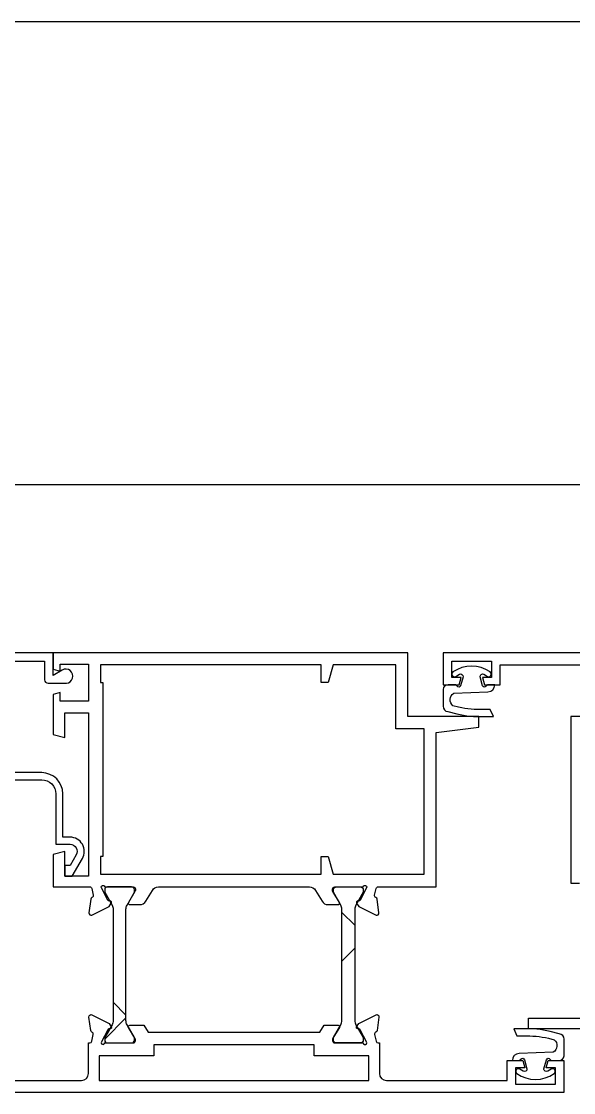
# Model space of a CAD drawing. Header units: metres. Extents: x 2762 to 3725, y 1252 to 2550.
# Drawn here: x 3027.2 to 3105, y 2245.6 to 2396.6 of the extents above; entities that cross this region are included whole.
import ezdxf

# ---------------------------------------------------------------- set-up
doc = ezdxf.new("R2010")
doc.units = ezdxf.units.M
for name, color, linetype in [('1', 1, 'Continuous'), ('10', 1, 'Continuous'), ('型材', 1, 'Continuous'), ('胶条', 6, 'Continuous'), ('隔热条', 3, 'Continuous')]:
    doc.layers.add(name, color=color, linetype=linetype)

msp = doc.modelspace()

# ---------------------------------------------------------------- hatches: boundary and pattern name
at = {"layer": '隔热条'}
h = msp.add_hatch(dxfattribs=at)
h.set_pattern_fill('ANSI38', scale=5)
h.paths.add_polyline_path([(3074.13, 2271.41, -0.13), (3074.29, 2272), (3074.42, 2272.24), (3074.4, 2272.28, -0.58), (3074.56, 2272.58), (3074.63, 2272.59), (3075.33, 2273.81), (3075.33, 2274.17, 0.41), (3074.93, 2274.57), (3071.53, 2274.57, 0.41), (3071.13, 2274.17), (3071.13, 2273.81), (3071.68, 2272.85), (3071.97, 2272.37, -0.09), (3072, 2272.31), (3072.17, 2272, -0.13), (3072.33, 2271.41), (3072.33, 2255.73, -0.13), (3072.17, 2255.13), (3071.99, 2254.83, -0.09), (3071.97, 2254.76), (3071.68, 2254.29), (3071.13, 2253.33), (3071.13, 2252.97, 0.41), (3071.52, 2252.57), (3074.94, 2252.57, 0.41), (3075.33, 2252.97), (3075.33, 2253.33), (3074.63, 2254.55), (3074.56, 2254.55, -0.58), (3074.4, 2254.86), (3074.42, 2254.9), (3074.29, 2255.13, -0.13), (3074.13, 2255.73)])
h.paths.add_polyline_path([(3040.09, 2255.73, -0.13), (3039.93, 2255.13), (3039.79, 2254.9), (3039.82, 2254.86, -0.58), (3039.66, 2254.55), (3039.59, 2254.55), (3038.89, 2253.33), (3038.89, 2252.97, 0.41), (3039.28, 2252.57), (3042.69, 2252.57, 0.41), (3043.09, 2252.97), (3043.09, 2253.33), (3042.53, 2254.29), (3042.25, 2254.76, -0.09), (3042.22, 2254.83), (3042.05, 2255.13, -0.13), (3041.89, 2255.73), (3041.89, 2271.41, -0.13), (3042.05, 2272), (3042.22, 2272.31, -0.09), (3042.25, 2272.37), (3042.53, 2272.85), (3043.09, 2273.81), (3043.09, 2274.17, 0.41), (3042.69, 2274.57), (3039.29, 2274.57, 0.41), (3038.89, 2274.17), (3038.89, 2273.81), (3039.59, 2272.59), (3039.66, 2272.58, -0.58), (3039.82, 2272.28), (3039.79, 2272.24), (3039.93, 2272, -0.13), (3040.09, 2271.41)])

# ---------------------------------------------------------------- linework, layer by layer
for points in [[(3012.81, 2306.37), (3030.41, 2306.37), (3030.41, 2303.77, 0.41), (3030.91, 2303.27), (3033.49, 2303.27, 1.25), (3032.91, 2305.13), (3031.61, 2304.38), (3031.61, 2307.57), (3009.61, 2307.57)], [(3130.61, 2307.57), (3086.61, 2307.57), (3086.61, 2303.07), (3088.85, 2303.07), (3089.11, 2304.07), (3087.81, 2304.07), (3087.81, 2306.37), (3093.41, 2306.37), (3093.41, 2304.07), (3092.14, 2304.07), (3092.41, 2303.07), (3094.61, 2303.07), (3094.61, 2305.87), (3107.61, 2305.87, -0.41)], [(3019.61, 2289.67), (3030.01, 2289.67, -0.41), (3032.01, 2287.67), (3032.01, 2280.57), (3034.01, 2280.57, -0.58), (3034.87, 2279.07), (3034.01, 2277.57), (3033.26, 2277.57), (3033.26, 2276.07), (3034.3, 2276.07), (3035.74, 2278.57, 0.58), (3034.01, 2281.57), (3033.01, 2281.57), (3033.01, 2287.67, 0.41), (3030.01, 2290.67), (3019.61, 2290.67, 0.41)], [(3017.61, 2247.27), (3035.61, 2247.27, 0.41), (3036.61, 2248.27), (3036.61, 2252.57), (3036.78, 2252.57, 0.35), (3037.07, 2252.8), (3037.28, 2253.74, 0.36), (3037.1, 2254.08, -0.27), (3036.92, 2254.32), (3036.67, 2256.22, -0.59), (3037.09, 2256.54), (3039.52, 2255.33), (3039.82, 2254.86, -0.58), (3039.66, 2254.55), (3039.48, 2254.54, 0.27), (3039.32, 2254.43), (3038.43, 2252.73, 1.21), (3038.89, 2252.57), (3042.91, 2252.57, 0.41), (3043.21, 2252.87), (3043.21, 2253.08, 0.14), (3043.16, 2253.24), (3042.25, 2254.76, -0.58), (3042.42, 2255.07), (3044.4, 2255.07), (3045, 2254.07), (3069.22, 2254.07), (3069.82, 2255.07), (3071.8, 2255.07, -0.58), (3071.97, 2254.76), (3071.05, 2253.24, 0.14), (3071.01, 2253.08), (3071.01, 2252.87, 0.41), (3071.31, 2252.57), (3075.32, 2252.57, 1.21), (3075.79, 2252.73), (3074.9, 2254.43, 0.27), (3074.73, 2254.54), (3074.56, 2254.55, -0.58), (3074.4, 2254.86), (3074.7, 2255.33), (3077.13, 2256.54, -0.59), (3077.55, 2256.22), (3077.3, 2254.32, -0.27), (3077.12, 2254.08, 0.36), (3076.94, 2253.74), (3077.15, 2252.8, 0.35), (3077.44, 2252.57), (3077.61, 2252.57), (3077.61, 2248.27, 0.41), (3078.61, 2247.27), (3095.61, 2247.27), (3095.61, 2250.07), (3097.84, 2250.07), (3098.11, 2249.07), (3096.81, 2249.07), (3096.81, 2246.77), (3102.41, 2246.77), (3102.41, 2249.07), (3101.12, 2249.07), (3101.39, 2250.07), (3103.61, 2250.07), (3103.61, 2245.57), (3009.61, 2245.57)], [(3108.11, 2254.57), (3098.61, 2254.57), (3098.61, 2256.07), (3109.31, 2256.07, -0.41)]]:
    msp.add_lwpolyline(points, format="xyb")
msp.add_lwpolyline([(3039.52, 2271.81), (3039.82, 2272.28, 0.58), (3039.66, 2272.58), (3039.48, 2272.59, -0.27), (3039.32, 2272.7), (3038.43, 2274.41, -1.21), (3038.89, 2274.57), (3042.91, 2274.57, -0.41), (3043.21, 2274.27), (3043.21, 2274.05, -0.14), (3043.16, 2273.9), (3042.25, 2272.37, 0.58), (3042.42, 2272.07), (3043.83, 2272.07, 0.26), (3044.69, 2272.55), (3045.61, 2274.08, -0.26), (3046.47, 2274.57), (3067.75, 2274.57, -0.26), (3068.6, 2274.08), (3069.53, 2272.55, 0.26), (3070.38, 2272.07), (3071.8, 2272.07, 0.58), (3071.97, 2272.37), (3071.05, 2273.9, -0.14), (3071.01, 2274.05), (3071.01, 2274.27, -0.41), (3071.31, 2274.57), (3075.32, 2274.57, -1.21), (3075.79, 2274.41), (3074.9, 2272.7, -0.27), (3074.73, 2272.59), (3074.56, 2272.58, 0.58), (3074.4, 2272.28), (3074.7, 2271.81), (3077.13, 2270.6, 0.59), (3077.55, 2270.91), (3077.3, 2272.82, 0.27), (3077.12, 2273.05, -0.36), (3076.94, 2273.4), (3077.15, 2274.33, -0.35), (3077.44, 2274.57), (3085.61, 2274.57), (3085.61, 2296.33), (3091.61, 2297.07), (3091.61, 2298.57), (3081.61, 2298.57), (3081.61, 2307.57), (3031.61, 2307.57), (3031.61, 2305.24), (3032.61, 2304.97), (3032.61, 2305.97), (3036.61, 2305.97), (3036.61, 2300.77), (3032.61, 2300.77), (3032.61, 2301.97), (3031.61, 2301.7), (3031.61, 2296.06), (3033.26, 2295.62), (3033.26, 2299.12), (3036.61, 2299.12), (3036.61, 2276.07), (3033.26, 2276.07), (3033.26, 2279.57), (3031.61, 2279.13), (3031.61, 2274.57), (3036.78, 2274.57, -0.35), (3037.07, 2274.33), (3037.28, 2273.4, -0.36), (3037.1, 2273.05, 0.27), (3036.92, 2272.82), (3036.67, 2270.91, 0.59), (3037.09, 2270.6)], format="xyb", close=True)
for points in [[(3038.61, 2278.87), (3038.31, 2278.87), (3038.31, 2276.37), (3069.41, 2276.37), (3069.41, 2278.87), (3070.41, 2278.87), (3071.09, 2276.37), (3083.91, 2276.37), (3083.91, 2296.87), (3079.91, 2296.87), (3079.91, 2305.87), (3071.09, 2305.87), (3070.41, 2303.37), (3069.41, 2303.37), (3069.41, 2305.87), (3038.31, 2305.87), (3038.31, 2303.37), (3038.61, 2303.37)], [(3045.81, 2252.32), (3045.81, 2250.77), (3038.11, 2250.77), (3038.11, 2247.27), (3076.11, 2247.27), (3076.11, 2250.77), (3068.41, 2250.77), (3068.41, 2252.32)]]:
    msp.add_lwpolyline(points, close=True)
msp.add_lwpolyline([(3108.61, 2298.57), (3104.61, 2298.57), (3104.61, 2275.07), (3105.81, 2275.07)])
at = {"layer": '1'}
msp.add_line((2881.63, 2396.57), (3201.2, 2396.57), dxfattribs=at)
at = {"layer": '10'}
msp.add_line((3115.44, 2331.26), (2766.56, 2331.26), dxfattribs=at)
at = {"layer": '型材'}
msp.add_lwpolyline([(3045.81, 2252.32), (3045.81, 2250.77), (3038.11, 2250.77), (3038.11, 2247.27), (3076.11, 2247.27), (3076.11, 2250.77), (3068.41, 2250.77), (3068.41, 2252.32)], close=True, dxfattribs=at)
at = {"layer": '胶条'}
for points in [[(3092.91, 2302.04, 0.41), (3093.87, 2303.07), (3092.83, 2303.07), (3092.65, 2302.84, -0.62), (3092.16, 2302.93), (3091.8, 2304.19, -0.61), (3092.34, 2304.53), (3092.83, 2304.24, 0.96), (3093.23, 2304.86, 0.32), (3087.98, 2304.86, 0.96), (3088.38, 2304.24), (3088.88, 2304.53, -0.61), (3089.41, 2304.19), (3089.05, 2302.93, -0.62), (3088.56, 2302.84), (3088.39, 2303.07), (3087.28, 2303.07, 0.4), (3086.58, 2302.39), (3086.58, 2300.03, 0.38), (3087.25, 2299.27), (3088.52, 2298.94, 0.06), (3092.3, 2298.57), (3093.68, 2298.57), (3093.23, 2299.56), (3092.3, 2299.56, -0.06), (3088.77, 2299.9), (3087.98, 2300.11, -0.52), (3088.09, 2301.87)], [(3092.91, 2302.04, 0.41), (3093.87, 2303.07), (3092.83, 2303.07), (3092.65, 2302.84, -0.62), (3092.16, 2302.93), (3091.8, 2304.19, -0.61), (3092.34, 2304.53), (3092.83, 2304.24, 0.96), (3093.23, 2304.86, 0.32), (3087.98, 2304.86, 0.96), (3088.38, 2304.24), (3088.88, 2304.53, -0.61), (3089.41, 2304.19), (3089.05, 2302.93, -0.62), (3088.56, 2302.84), (3088.39, 2303.07), (3087.28, 2303.07, 0.4), (3086.58, 2302.39), (3086.58, 2300.03, 0.38), (3087.25, 2299.27), (3088.52, 2298.94, 0.06), (3092.3, 2298.57), (3093.68, 2298.57), (3093.23, 2299.56), (3092.3, 2299.56, -0.06), (3088.77, 2299.9), (3087.98, 2300.11, -0.52), (3088.09, 2301.87)], [(3097.31, 2251.09, 0.41), (3096.35, 2250.07), (3097.39, 2250.07), (3097.56, 2250.3, -0.62), (3098.05, 2250.2), (3098.41, 2248.94, -0.61), (3097.88, 2248.6), (3097.38, 2248.89, 0.96), (3096.98, 2248.27, 0.32), (3102.23, 2248.27, 0.96), (3101.83, 2248.89), (3101.34, 2248.6, -0.61), (3100.8, 2248.94), (3101.16, 2250.2, -0.62), (3101.65, 2250.3), (3101.83, 2250.07), (3102.93, 2250.07, 0.4), (3103.64, 2250.74), (3103.64, 2253.1, 0.38), (3102.96, 2253.86), (3101.69, 2254.2, 0.06), (3097.91, 2254.57), (3096.54, 2254.57), (3096.98, 2253.57), (3097.91, 2253.57, -0.06), (3101.44, 2253.23), (3102.24, 2253.02, -0.52), (3102.12, 2251.26)]]:
    msp.add_lwpolyline(points, format="xyb", close=True, dxfattribs=at)
at = {"layer": '隔热条'}
for points in [[(3041.89, 2271.41, -0.13), (3042.05, 2272), (3043.09, 2273.81), (3043.09, 2274.17, 0.41), (3042.69, 2274.57), (3039.29, 2274.57, 0.41), (3038.89, 2274.17), (3038.89, 2273.81), (3039.93, 2272, -0.13), (3040.09, 2271.41), (3040.09, 2255.73, -0.13), (3039.93, 2255.13), (3038.89, 2253.33), (3038.89, 2252.97, 0.41), (3039.29, 2252.57), (3042.69, 2252.57, 0.41), (3043.09, 2252.97), (3043.09, 2253.33), (3042.05, 2255.13, -0.13), (3041.89, 2255.73)], [(3072.33, 2271.41, 0.13), (3072.17, 2272), (3071.13, 2273.81), (3071.13, 2274.17, -0.41), (3071.53, 2274.57), (3074.93, 2274.57, -0.41), (3075.33, 2274.17), (3075.33, 2273.81), (3074.29, 2272, 0.13), (3074.13, 2271.41), (3074.13, 2255.73, 0.13), (3074.29, 2255.13), (3075.33, 2253.33), (3075.33, 2252.97, -0.41), (3074.93, 2252.57), (3071.53, 2252.57, -0.41), (3071.13, 2252.97), (3071.13, 2253.33), (3072.17, 2255.13, 0.13), (3072.33, 2255.73)]]:
    msp.add_lwpolyline(points, format="xyb", close=True, dxfattribs=at)

doc.saveas('drawing.dxf')
